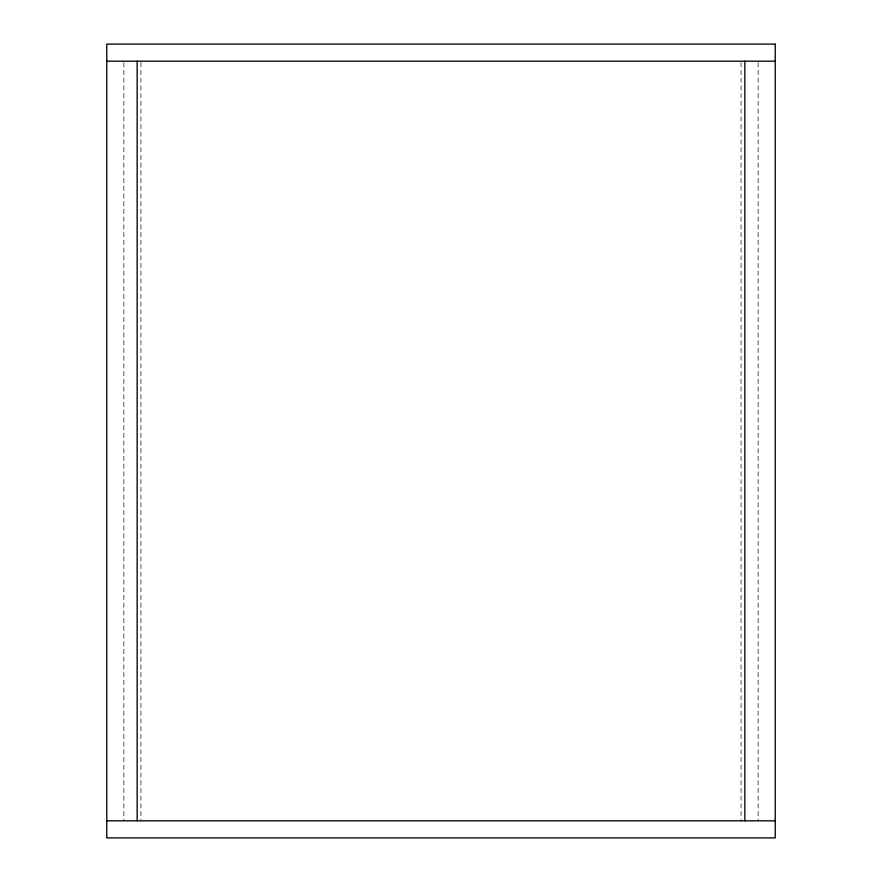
<?xml version="1.0" encoding="UTF-8"?>
<svg xmlns="http://www.w3.org/2000/svg" width="882" height="882" viewBox="0 0 882 882"><rect width="100%" height="100%" fill="white"/><g stroke="black" fill="none" stroke-linecap="round" stroke-linejoin="round"><path stroke-width="0.66" stroke-dasharray="4.41 3.31" d="M758.145 62.567L758.145 820.811M741.045 62.567L741.045 820.811M140.955 62.567L140.955 820.811M123.855 62.567L123.855 820.811"/><path stroke-width="1.32" d="M106.766 61.189L775.234 61.189M106.766 820.811L775.234 820.811M744.849 61.189L744.849 820.811M137.151 61.189L137.151 820.811M775.234 44.1L106.766 44.1L106.766 837.9L775.234 837.9L775.234 44.1"/></g></svg>
